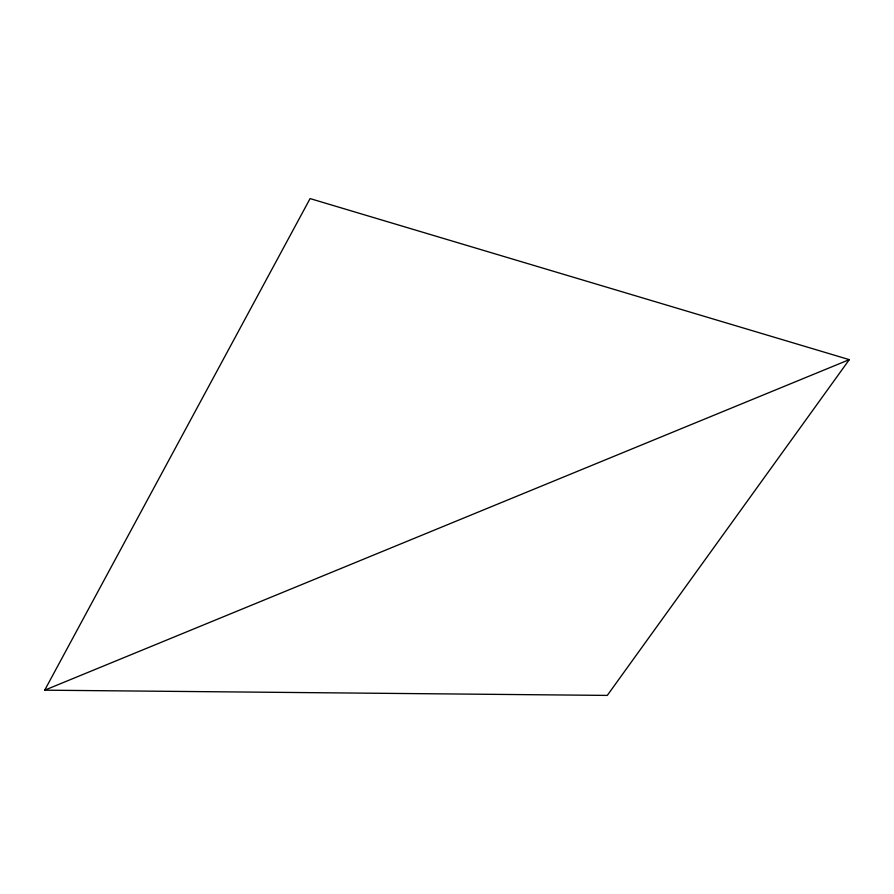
<?xml version="1.0" encoding="UTF-8"?>
<svg xmlns="http://www.w3.org/2000/svg" width="894" height="894" viewBox="0 0 894 894"><rect width="100%" height="100%" fill="white"/><g stroke="black" fill="none" stroke-linecap="round" stroke-linejoin="round"><path stroke-width="1.34" d="M44.7 690.179L310.084 198.591L849.3 359.645L607.283 695.409L44.7 690.179L849.3 359.645"/></g></svg>
